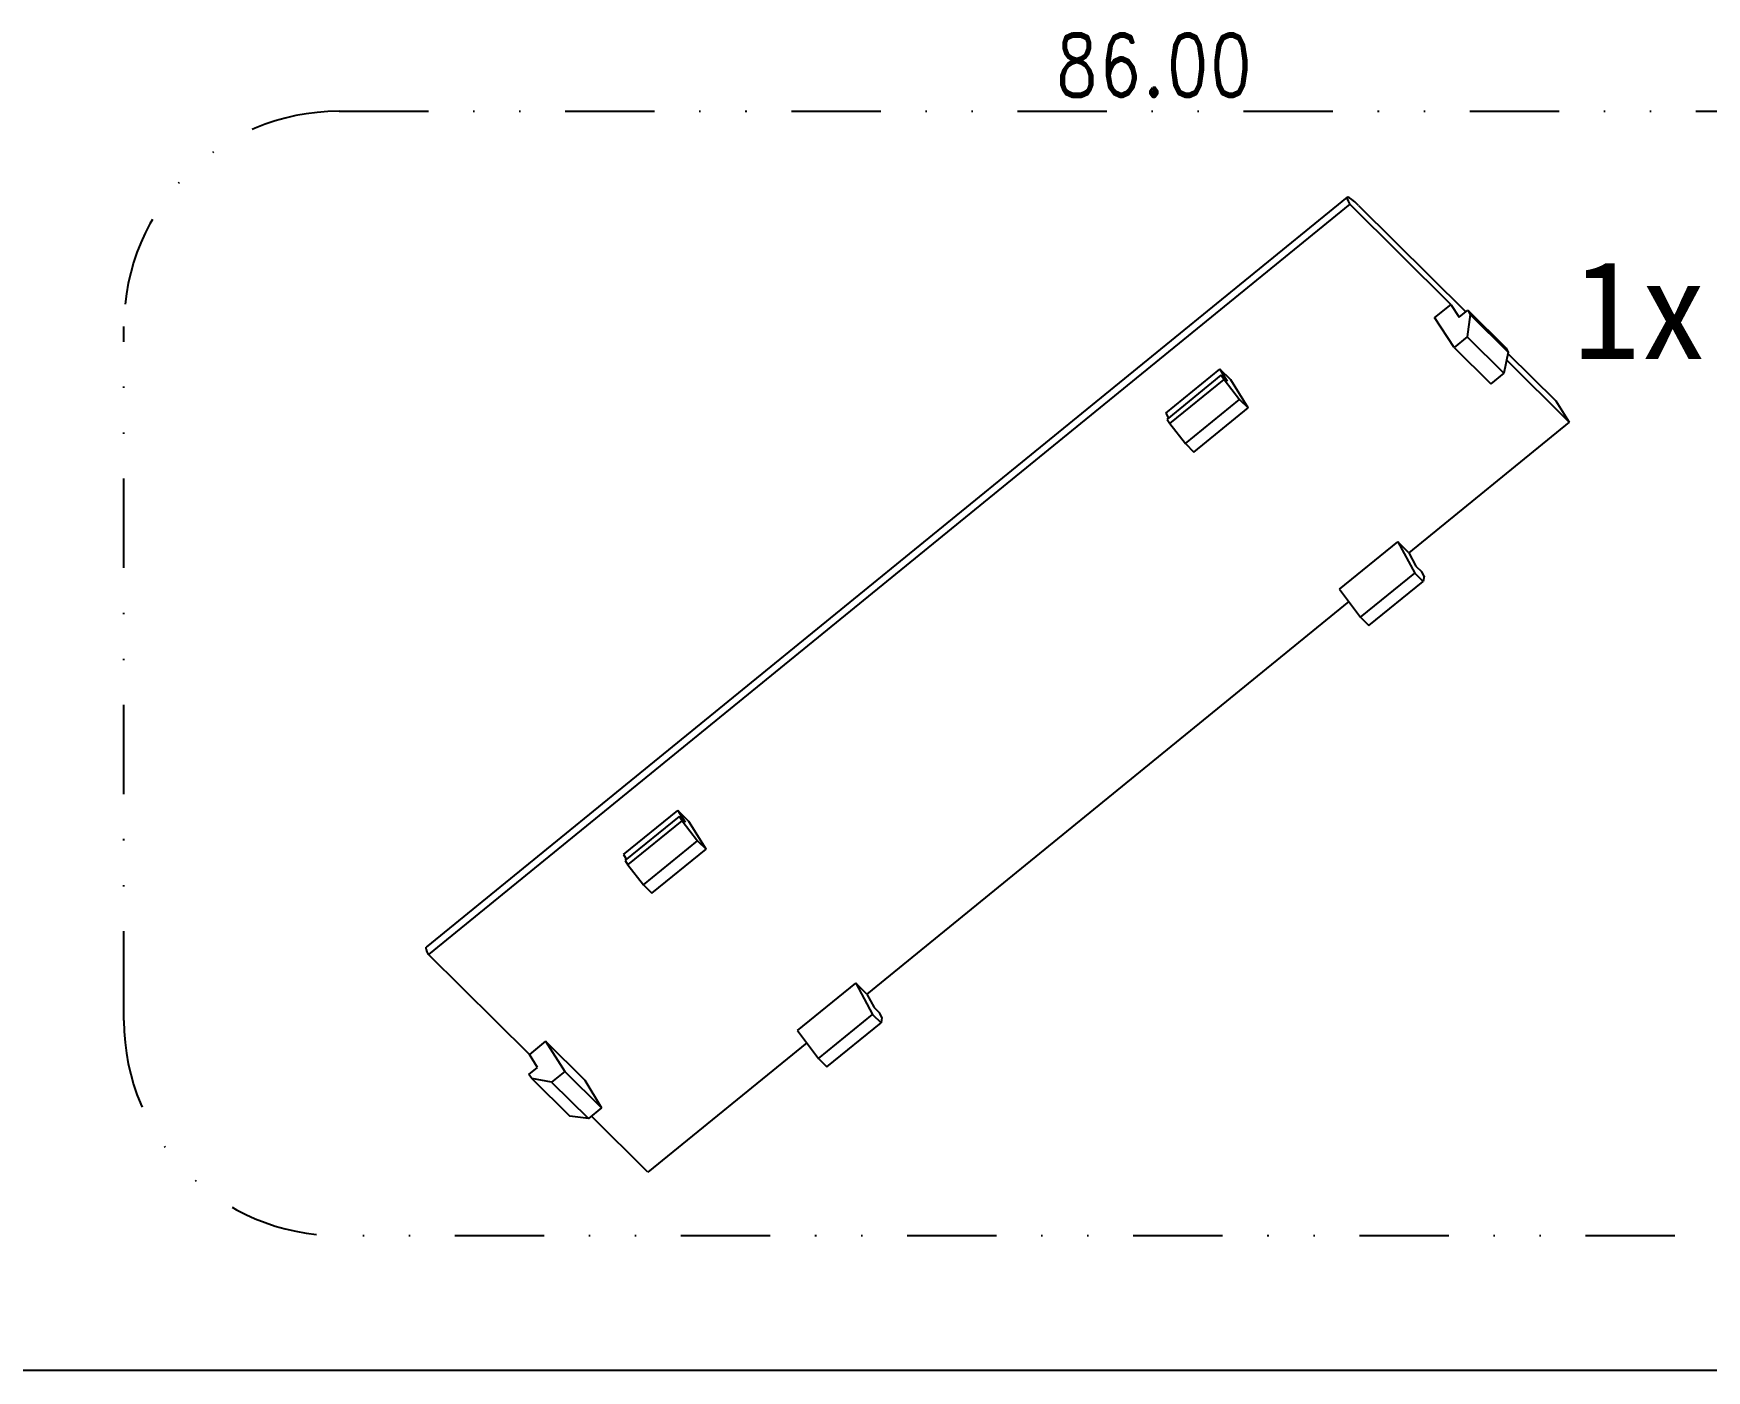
# Model space of a CAD drawing. Header units: millimetres. Extents: x -2947 to 97, y -3022 to 322.
# Drawn here: x -1414.8 to -1295.8, y -2423.5 to -2328.5 of the extents above; entities that cross this region are included whole.
import ezdxf
from ezdxf.enums import TextEntityAlignment as Align

# ---------------------------------------------------------------- set-up
doc = ezdxf.new("R2010")
doc.units = ezdxf.units.MM
doc.linetypes.add('DIVIDE', pattern=[31.75, 12.7, -6.35, 0, -6.35, 0, -6.35])
doc.layers.get('0').update_dxf_attribs({"linetype": 'CONTINUOUS'})
doc.layers.get('Defpoints').update_dxf_attribs({"linetype": 'CONTINUOUS'})
doc.layers.add('dim', color=3, linetype='CONTINUOUS', lineweight=9)
doc.layers.add('text', color=212, linetype='CONTINUOUS', lineweight=20)
doc.styles.add('LongTou', font='romand.shx', dxfattribs={"width": 0.8, "bigfont": 'whgdtxt.shx'})
doc.styles.add('zeng', font='SIMHEI.TTF')

msp = doc.modelspace()

# ---------------------------------------------------------------- linework, layer by layer
at = {"color": 2, "linetype": 'DIVIDE', "ltscale": 0.5}
for p, q in [((-1393.04, -2334.07), (-1185.56, -2334.07)), ((-1408.33, -2398.67), (-1408.33, -2349.36)), ((-1185.56, -2413.96), (-1393.04, -2413.96))]:
    msp.add_line(p, q, dxfattribs=at)
at = {"color": 7}
for p, q in [((-1321.37, -2340.18, 0), (-1386.85, -2393.47, 0)), ((-1321.2, -2340.68, 0), (-1386.69, -2393.98, 0)), ((-1314.02, -2347.79, 0), (-1321.2, -2340.68, 0)), ((-1320.58, -2340.76, 0), (-1312.95, -2348.32, 0)), ((-1314.02, -2347.79, 0), (-1315.18, -2348.73, 0)), ((-1313.78, -2350.86, 0), (-1315.18, -2348.73, 0)), ((-1314.02, -2347.79, 0), (-1313.42, -2348.7, 0)), ((-1313.42, -2348.7, 0), (-1312.81, -2348.2, 0)), ((-1312.63, -2348.52, 0), (-1312.85, -2350.1, 0)), ((-1312.81, -2348.2, 0), (-1310.09, -2350.89, 0)), ((-1312.81, -2348.2, 0), (-1312.63, -2348.52, 0)), ((-1312.63, -2348.52, 0), (-1309.94, -2351.19, 0)), ((-1312.85, -2350.1, 0), (-1313.78, -2350.86, 0)), ((-1313.78, -2350.86, 0), (-1311.18, -2353.44, 0)), ((-1312.85, -2350.1, 0), (-1310.24, -2352.68, 0)), ((-1310.09, -2350.89, 0), (-1309.94, -2351.19, 0)), ((-1309.94, -2351.19, 0), (-1310.24, -2352.68, 0)), ((-1305.59, -2356.15, 0), (-1310.05, -2351.73, 0)), ((-1309.96, -2351.28, 0), (-1306.56, -2354.65, 0)), ((-1334.28, -2355.52, 0), (-1330.43, -2352.39, 0)), ((-1334.18, -2355.96, 0), (-1330.33, -2352.82, 0)), ((-1333.98, -2356.26, 0), (-1330.13, -2353.13, 0)), ((-1329.65, -2353.16, 0), (-1330.43, -2352.39, 0)), ((-1330.43, -2352.39, 0), (-1329.91, -2353.24, 0)), ((-1329.91, -2353.24, 0), (-1330.33, -2352.82, 0)), ((-1330.33, -2352.82, 0), (-1330.13, -2353.13, 0)), ((-1330.13, -2353.13, 0), (-1329.03, -2354.55, 0)), ((-1328.43, -2355.14, 0), (-1329.65, -2353.16, 0)), ((-1310.24, -2352.68, 0), (-1311.18, -2353.44, 0)), ((-1332.88, -2357.68, 0), (-1329.03, -2354.55, 0)), ((-1329.03, -2354.55, 0), (-1328.43, -2355.14, 0)), ((-1306.56, -2354.65, 0), (-1305.59, -2356.15, 0)), ((-1334.28, -2355.52, 0), (-1334.07, -2355.87, 0)), ((-1332.28, -2358.28, 0), (-1328.43, -2355.14, 0)), ((-1334.18, -2355.96, 0), (-1333.98, -2356.26, 0)), ((-1333.98, -2356.26, 0), (-1332.88, -2357.68, 0)), ((-1305.59, -2356.15, 0), (-1317, -2365.44, 0)), ((-1332.88, -2357.68, 0), (-1332.28, -2358.28, 0)), ((-1321.92, -2368.03, 0), (-1317.79, -2364.66, 0)), ((-1317.79, -2364.66, 0), (-1316.58, -2366.88, 0)), ((-1317, -2365.44, 0), (-1317.79, -2364.66, 0)), ((-1317, -2365.44, 0), (-1316.49, -2366.39, 0)), ((-1316.49, -2366.39, 0), (-1316.07, -2366.8, 0)), ((-1320.43, -2370.02, 0), (-1316.58, -2366.88, 0)), ((-1319.83, -2370.61, 0), (-1315.98, -2367.48, 0)), ((-1316.58, -2366.88, 0), (-1315.98, -2367.48, 0)), ((-1315.92, -2367.1, 0), (-1316.07, -2366.8, 0)), ((-1315.92, -2367.1, 0), (-1315.98, -2367.48, 0)), ((-1321.27, -2368.9, 0), (-1355.53, -2396.79, 0)), ((-1321.92, -2368.03, 0), (-1320.43, -2370.02, 0)), ((-1320.43, -2370.02, 0), (-1319.83, -2370.61, 0)), ((-1372.81, -2386.88, 0), (-1368.96, -2383.74, 0)), ((-1372.7, -2387.31, 0), (-1368.85, -2384.18, 0)), ((-1368.18, -2384.52, 0), (-1368.96, -2383.74, 0)), ((-1368.96, -2383.74, 0), (-1368.43, -2384.59, 0)), ((-1368.43, -2384.59, 0), (-1368.85, -2384.18, 0)), ((-1368.85, -2384.18, 0), (-1368.65, -2384.48, 0)), ((-1372.51, -2387.62, 0), (-1368.65, -2384.48, 0)), ((-1368.65, -2384.48, 0), (-1367.56, -2385.9, 0)), ((-1366.95, -2386.5, 0), (-1368.18, -2384.52, 0)), ((-1371.41, -2389.04, 0), (-1367.56, -2385.9, 0)), ((-1370.81, -2389.63, 0), (-1366.95, -2386.5, 0)), ((-1367.56, -2385.9, 0), (-1366.95, -2386.5, 0)), ((-1372.81, -2386.88, 0), (-1372.6, -2387.22, 0)), ((-1372.7, -2387.31, 0), (-1372.51, -2387.62, 0)), ((-1372.51, -2387.62, 0), (-1371.41, -2389.04, 0)), ((-1371.41, -2389.04, 0), (-1370.81, -2389.63, 0)), ((-1379.51, -2401.09, 0), (-1386.69, -2393.98, 0)), ((-1360.45, -2399.38, 0), (-1356.31, -2396.02, 0)), ((-1356.31, -2396.02, 0), (-1355.11, -2398.24, 0)), ((-1355.53, -2396.79, 0), (-1356.31, -2396.02, 0)), ((-1355.53, -2396.79, 0), (-1355.01, -2397.74, 0)), ((-1358.96, -2401.37, 0), (-1355.11, -2398.24, 0)), ((-1355.11, -2398.24, 0), (-1354.5, -2398.83, 0)), ((-1355.01, -2397.74, 0), (-1354.6, -2398.15, 0)), ((-1354.45, -2398.45, 0), (-1354.6, -2398.15, 0)), ((-1354.45, -2398.45, 0), (-1354.5, -2398.83, 0)), ((-1360.45, -2399.38, 0), (-1358.96, -2401.37, 0)), ((-1358.36, -2401.97, 0), (-1354.5, -2398.83, 0)), ((-1378.36, -2400.15, 0), (-1379.51, -2401.09, 0)), ((-1378.36, -2400.15, 0), (-1375.56, -2402.92, 0)), ((-1378.36, -2400.15, 0), (-1376.99, -2402.3, 0)), ((-1359.79, -2400.26, 0), (-1371.08, -2409.45, 0)), ((-1379.55, -2402.51, 0), (-1378.93, -2402.01, 0)), ((-1378.93, -2402.01, 0), (-1379.51, -2401.09, 0)), ((-1358.96, -2401.37, 0), (-1358.36, -2401.97, 0)), ((-1379.33, -2402.8, 0), (-1379.55, -2402.51, 0)), ((-1377.93, -2403.06, 0), (-1379.33, -2402.8, 0)), ((-1379.33, -2402.8, 0), (-1376.64, -2405.47, 0)), ((-1376.99, -2402.3, 0), (-1377.93, -2403.06, 0)), ((-1377.93, -2403.06, 0), (-1375.32, -2405.64, 0)), ((-1376.99, -2402.3, 0), (-1374.39, -2404.88, 0)), ((-1375.56, -2402.92, 0), (-1374.39, -2404.88, 0)), ((-1375.32, -2405.64, 0), (-1376.64, -2405.47, 0)), ((-1374.39, -2404.88, 0), (-1375.32, -2405.64, 0)), ((-1371.08, -2409.45, 0), (-1375.1, -2405.46, 0))]:
    msp.add_line(p, q, dxfattribs=at)
at = {"color": 2, "linetype": 'DIVIDE', "ltscale": 0.5}
for centre, start, end in [((-1393.04, -2349.36), 90, 180), ((-1393.04, -2398.67), 180, 270)]:
    msp.add_arc(centre, 15.29, start, end, dxfattribs=at)
at = {"color": 7}
for centre, major_axis, ratio, start_param, end_param in [((-1319.47, -2342.5, 0), (1.9, -2.32), 0.110625, 2.323982, 3.72733), ((-1384.97, -2395.8, 0), (1.89, -2.33), 0.118211, -3.141162, -2.55503)]:
    msp.add_ellipse(centre, major_axis=major_axis, ratio=ratio, start_param=start_param, end_param=end_param, dxfattribs=at)
at = {"layer": 'Defpoints'}
msp.add_line((-1160.92, -2423.54), (-1417.61, -2423.54), dxfattribs=at)

# ---------------------------------------------------------------- texts
at = {"layer": 'dim', "color": 122, "style": 'LongTou', "text_generation_flag": 6, "width": 0.8}
msp.add_text('86.00', height=4.5, rotation=180, dxfattribs=at).set_placement((-1342.14, -2328.54), align=Align.TOP_LEFT)
at = {"layer": 'text', "style": 'zeng', "text_generation_flag": 6}
msp.add_text('1x', height=7, rotation=180, dxfattribs=at).set_placement((-1300.56, -2348.17, 0), align=Align.MIDDLE)

doc.saveas('drawing.dxf')
